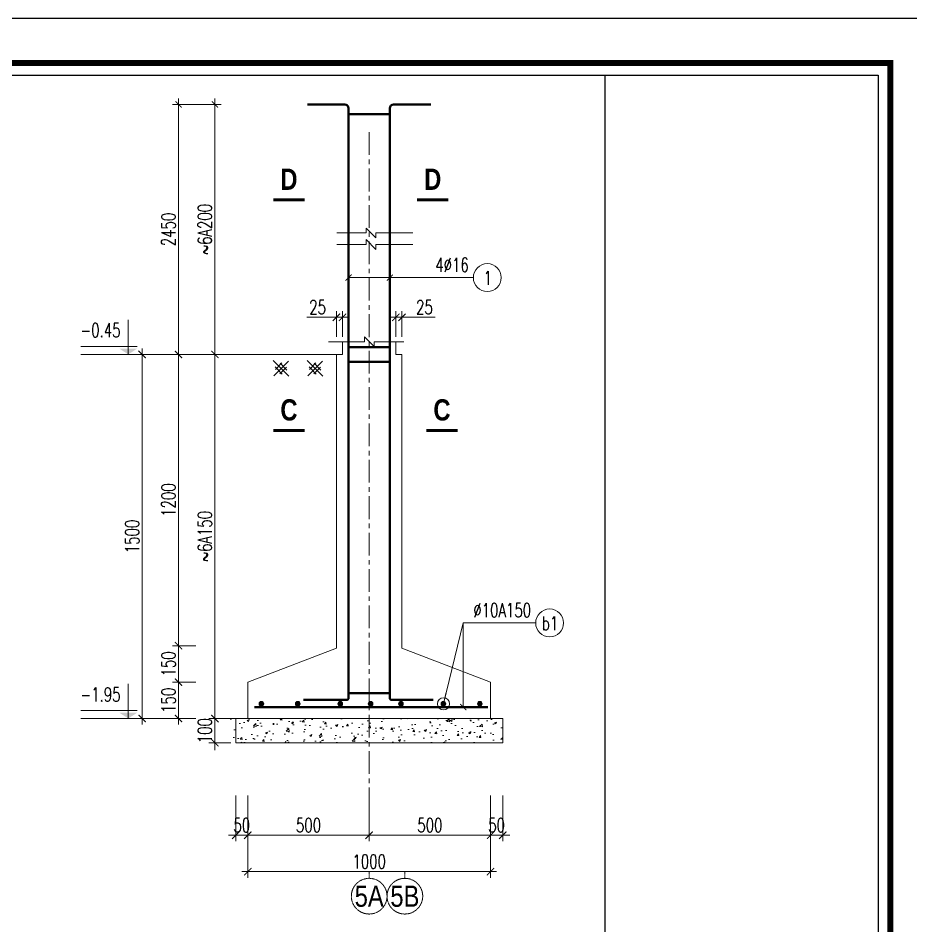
# Model space of a CAD drawing. Header units: millimetres. Extents: x 61738 to 439738, y 60858 to 151243.
# Drawn here: x 130625 to 145337, y 98841 to 113800 of the extents above; entities that cross this region are included whole.
import ezdxf
from ezdxf.enums import TextEntityAlignment as Align

# ---------------------------------------------------------------- set-up
doc = ezdxf.new("R2010")
doc.units = ezdxf.units.MM
doc.linetypes.add('CENTER', pattern=[2, 1.25, -0.25, 0.25, -0.25])
for name, color, linetype, lineweight in [('1-THEP1', 1, 'Continuous', 50), ('10-TEXT', 4, 'Continuous', 15), ('2-THEP2', 6, 'Continuous', 50), ('3-THAY', 7, 'Continuous', 18), ('6-TRUC', 8, 'CENTER', 9), ('7-HATCH', 8, 'Continuous', 13), ('8-DIM', 8, 'Continuous', 15), ('9-SO HIEU', 8, 'Continuous', 15), ('TEXT', 7, 'Continuous', 25)]:
    doc.layers.add(name, color=color, linetype=linetype, lineweight=lineweight)
for name, color, linetype in [('Khungbo', 32, 'Continuous'), ('KICHTHUOC', 8, 'Continuous'), ('TEXT-Ghi chu', 7, 'Continuous')]:
    doc.layers.add(name, color=color, linetype=linetype)
doc.styles.add('A3 - Text 2.3', font='Vnsimli.shx', dxfattribs={"width": 0.7, "height": 230})
doc.styles.add('A3 - Text 3.5', font='VnArialH.TTF', dxfattribs={"width": 0.8, "height": 350})
doc.styles.add('A3-Text 2.3', font='vnsimli.shx', dxfattribs={"width": 0.7, "height": 230, "bigfont": 'vn.shx'})
doc.styles.add('A3-Text 3.5', font='VnArialH-Bold.TTF', dxfattribs={"width": 0.8, "height": 350})
doc.styles.add('S1', font='vnsimli.shx', dxfattribs={"width": 0.75})
doc.dimstyles.new('A3-1-100x2', dxfattribs={"dimtxt": 200, "dimasz": 120, "dimexe": 100, "dimexo": 0, "dimgap": 50, "dimtad": 1, "dimdec": 0, "dimlfac": 0.5, "dimdsep": 49, "dimtxsty": 'A3-Text 2.3', "dimblk": 'ARCHTICK', "dimcen": 10, "dimdle": 100, "dimclrd": 8, "dimclre": 8, "dimclrt": 2, "dimadec": 0, "dimazin": 2, "dimtfac": 1, "dimtdec": 0, "dimtix": 1, "dimtmove": 1, "dimatfit": 3, "dimldrblk": 'DOT', "dimfxl": 1, "dimtolj": 1, "dimtzin": 0, "dimlwd": -1, "dimlwe": -1, "dimarcsym": 0})
doc.dimstyles.new('A3-1-100x4', dxfattribs={"dimtxt": 200, "dimasz": 120, "dimexe": 100, "dimexo": 0, "dimgap": 50, "dimtad": 1, "dimdec": 0, "dimlfac": 0.25, "dimdsep": 49, "dimtxsty": 'A3-Text 2.3', "dimblk": 'ARCHTICK', "dimcen": 10, "dimdle": 100, "dimclrd": 8, "dimclre": 8, "dimclrt": 2, "dimadec": 0, "dimazin": 2, "dimtfac": 1, "dimtdec": 0, "dimtix": 1, "dimtmove": 1, "dimatfit": 3, "dimldrblk": 'DOT', "dimfxl": 1, "dimtolj": 1, "dimtzin": 0, "dimlwd": -1, "dimlwe": -1, "dimarcsym": 0})

# ---------------------------------------------------------------- blocks, each defined once
blk = doc.blocks.new('CDS12')
at = {"layer": 'Defpoints'}
blk.add_lwpolyline([(91835, 363353), (49835, 363353), (49835, 393053), (91835, 393053)], close=True, dxfattribs=at)
at = {"layer": 'Khungbo', "color": 1, "const_width": 100}
blk.add_lwpolyline([(91094, 364100), (50996, 364100), (50996, 392312), (91094, 392312)], close=True, dxfattribs=at)
at = {"layer": 'Khungbo', "color": 1}
for points in [[(90894, 364300), (51196, 364300), (51196, 392112), (90894, 392112)], [(90894, 392112), (90894, 364300), (86394, 364300), (86394, 392112)]]:
    blk.add_lwpolyline(points, close=True, dxfattribs=at)
blk = doc.blocks.new('_ArchTick')
at = {"color": 0, "linetype": 'ByBlock', "const_width": 0.15}
blk.add_lwpolyline([(-0.5, -0.5), (0.5, 0.5)], dxfattribs=at)
blk = doc.blocks.new('*D597')
at = {"layer": '8-DIM', "color": 8, "ltscale": 500, "transparency": 16777216}
for p, q in [((134210, 100988), (134210, 100234)), ((134410, 100988), (134410, 100234))]:
    blk.add_line(p, q, dxfattribs=at)
at = {"layer": '8-DIM', "color": 8, "linetype": 'ByBlock', "ltscale": 500, "transparency": 16777216}
for p, q in [((134210, 100334), (134090, 100334)), ((134210, 100334), (134410, 100334)), ((134410, 100334), (134530, 100334))]:
    blk.add_line(p, q, dxfattribs=at)
at = {"layer": 'Defpoints', "color": 0, "ltscale": 500, "transparency": 16777216}
for p in [(134210, 100988), (134410, 100988), (134410, 100334)]:
    blk.add_point(p, dxfattribs=at)
at = {"layer": '8-DIM', "color": 8, "ltscale": 500, "transparency": 16777216, "xscale": 120, "yscale": 120, "zscale": 120}
blk.add_blockref('_ArchTick', (134210, 100334), dxfattribs=at)
at = {"layer": '8-DIM', "color": 8, "ltscale": 500, "transparency": 16777216, "xscale": 120, "yscale": 120, "zscale": 120, "rotation": 180}
blk.add_blockref('_ArchTick', (134410, 100334), dxfattribs=at)
at = {"layer": '8-DIM', "color": 2, "ltscale": 500, "transparency": 16777216, "insert": (134310, 100499), "char_height": 230, "attachment_point": 5, "style": 'A3-Text 2.3'}
blk.add_mtext('\\A1;50', dxfattribs=at)
blk = doc.blocks.new('_Dot')
at = {"color": 0, "linetype": 'ByBlock', "lineweight": -2}
blk.add_line((-0.5, 0), (-1, 0), dxfattribs=at)
at = {"color": 0, "linetype": 'ByBlock', "const_width": 0.5}
blk.add_lwpolyline([(-0.25, 0, 1), (0.25, 0, 1)], format="xyb", close=True, dxfattribs=at)
blk = doc.blocks.new('*D598')
at = {"layer": '8-DIM', "color": 8, "ltscale": 500, "transparency": 16777216}
for p, q in [((138410, 100988), (138410, 100234)), ((138610, 100988), (138610, 100234))]:
    blk.add_line(p, q, dxfattribs=at)
at = {"layer": '8-DIM', "color": 8, "linetype": 'ByBlock', "ltscale": 500, "transparency": 16777216}
for p, q in [((138410, 100334), (138290, 100334)), ((138410, 100334), (138610, 100334)), ((138610, 100334), (138730, 100334))]:
    blk.add_line(p, q, dxfattribs=at)
at = {"layer": 'Defpoints', "color": 0, "ltscale": 500, "transparency": 16777216}
for p in [(138410, 100988), (138610, 100988), (138610, 100334)]:
    blk.add_point(p, dxfattribs=at)
at = {"layer": '8-DIM', "color": 8, "ltscale": 500, "transparency": 16777216, "xscale": 120, "yscale": 120, "zscale": 120}
blk.add_blockref('_ArchTick', (138410, 100334), dxfattribs=at)
at = {"layer": '8-DIM', "color": 8, "ltscale": 500, "transparency": 16777216, "xscale": 120, "yscale": 120, "zscale": 120, "rotation": 180}
blk.add_blockref('_ArchTick', (138610, 100334), dxfattribs=at)
at = {"layer": '8-DIM', "color": 2, "ltscale": 500, "transparency": 16777216, "insert": (138510, 100499), "char_height": 230, "attachment_point": 5, "style": 'A3-Text 2.3'}
blk.add_mtext('\\A1;50', dxfattribs=at)
blk = doc.blocks.new('datTNen')
at = {"layer": '9-SO HIEU'}
for p, q in [((-134, -251), (164, 46)), ((-129, 36), (154, -246)), ((0, 0), (122, -122)), ((-96, -135), (34, -4)), ((-88, -80), (38, -206)), ((130, -76), (-4, -211))]:
    blk.add_line(p, q, dxfattribs=at)
blk = doc.blocks.new('*D599')
at = {"layer": '8-DIM', "color": 8, "linetype": 'ByBlock', "ltscale": 500, "transparency": 16777216}
blk.add_line((133268, 102958), (133268, 102158), dxfattribs=at)
at = {"layer": '8-DIM', "color": 8, "ltscale": 500, "transparency": 16777216}
for p, q in [((133554, 102858), (133168, 102858)), ((133554, 102258), (133168, 102258))]:
    blk.add_line(p, q, dxfattribs=at)
at = {"layer": 'Defpoints', "color": 0, "ltscale": 500, "transparency": 16777216}
for p in [(133554, 102858), (133268, 102258), (133554, 102258)]:
    blk.add_point(p, dxfattribs=at)
at = {"layer": '8-DIM', "color": 8, "ltscale": 500, "transparency": 16777216, "xscale": 120, "yscale": 120, "zscale": 120}
for p, rotation in [((133268, 102858), 90), ((133268, 102258), 270)]:
    blk.add_blockref('_ArchTick', p, dxfattribs=dict(at, rotation=rotation))
at = {"layer": '8-DIM', "color": 2, "ltscale": 500, "transparency": 16777216, "insert": (133103, 102558), "char_height": 230, "attachment_point": 5, "rotation": 90, "style": 'A3-Text 2.3'}
blk.add_mtext('\\A1;150', dxfattribs=at)
blk = doc.blocks.new('DK THEP')
at = {"layer": '7-HATCH'}
h = blk.add_hatch(color=1, dxfattribs=at)
edge = h.paths.add_edge_path()
edge.add_arc((0, 0), 36.1, 0, 360)
at = {"layer": '7-HATCH', "color": 0}
blk.add_circle((0, 0), 36.1, dxfattribs=at)
blk = doc.blocks.new('*D600')
at = {"layer": '8-DIM', "color": 8, "ltscale": 500, "transparency": 16777216}
for p, q in [((134410, 100988), (134410, 100234)), ((136410, 100988), (136410, 100234))]:
    blk.add_line(p, q, dxfattribs=at)
at = {"layer": '8-DIM', "color": 8, "linetype": 'ByBlock', "ltscale": 500, "transparency": 16777216}
blk.add_line((134310, 100334), (136510, 100334), dxfattribs=at)
at = {"layer": 'Defpoints', "color": 0, "ltscale": 500, "transparency": 16777216}
for p in [(134410, 100988), (136410, 100988), (136410, 100334)]:
    blk.add_point(p, dxfattribs=at)
at = {"layer": '8-DIM', "color": 8, "ltscale": 500, "transparency": 16777216, "xscale": 120, "yscale": 120, "zscale": 120, "rotation": 180}
blk.add_blockref('_ArchTick', (134410, 100334), dxfattribs=at)
at = {"layer": '8-DIM', "color": 8, "ltscale": 500, "transparency": 16777216, "xscale": 120, "yscale": 120, "zscale": 120}
blk.add_blockref('_ArchTick', (136410, 100334), dxfattribs=at)
at = {"layer": '8-DIM', "color": 2, "ltscale": 500, "transparency": 16777216, "insert": (135410, 100499), "char_height": 230, "attachment_point": 5, "style": 'A3-Text 2.3'}
blk.add_mtext('\\A1;500', dxfattribs=at)
blk = doc.blocks.new('*D601')
at = {"layer": '8-DIM', "color": 8, "ltscale": 500, "transparency": 16777216}
for p, q in [((136410, 100988), (136410, 100234)), ((138410, 100988), (138410, 100234))]:
    blk.add_line(p, q, dxfattribs=at)
at = {"layer": '8-DIM', "color": 8, "linetype": 'ByBlock', "ltscale": 500, "transparency": 16777216}
blk.add_line((136310, 100334), (138510, 100334), dxfattribs=at)
at = {"layer": 'Defpoints', "color": 0, "ltscale": 500, "transparency": 16777216}
for p in [(136410, 100988), (138410, 100988), (138410, 100334)]:
    blk.add_point(p, dxfattribs=at)
at = {"layer": '8-DIM', "color": 8, "ltscale": 500, "transparency": 16777216, "xscale": 120, "yscale": 120, "zscale": 120, "rotation": 180}
blk.add_blockref('_ArchTick', (136410, 100334), dxfattribs=at)
at = {"layer": '8-DIM', "color": 8, "ltscale": 500, "transparency": 16777216, "xscale": 120, "yscale": 120, "zscale": 120}
blk.add_blockref('_ArchTick', (138410, 100334), dxfattribs=at)
at = {"layer": '8-DIM', "color": 2, "ltscale": 500, "transparency": 16777216, "insert": (137410, 100499), "char_height": 230, "attachment_point": 5, "style": 'A3-Text 2.3'}
blk.add_mtext('\\A1;500', dxfattribs=at)
blk = doc.blocks.new('*D602')
at = {"layer": '8-DIM', "color": 8, "ltscale": 500, "transparency": 16777216}
for p, q in [((134410, 100988), (134410, 99634)), ((138410, 100988), (138410, 99634))]:
    blk.add_line(p, q, dxfattribs=at)
at = {"layer": '8-DIM', "color": 8, "linetype": 'ByBlock', "ltscale": 500, "transparency": 16777216}
blk.add_line((134310, 99734), (138510, 99734), dxfattribs=at)
at = {"layer": 'Defpoints', "color": 0, "ltscale": 500, "transparency": 16777216}
for p in [(134410, 100988), (138410, 100988), (138410, 99734)]:
    blk.add_point(p, dxfattribs=at)
at = {"layer": '8-DIM', "color": 8, "ltscale": 500, "transparency": 16777216, "xscale": 120, "yscale": 120, "zscale": 120, "rotation": 180}
blk.add_blockref('_ArchTick', (134410, 99734), dxfattribs=at)
at = {"layer": '8-DIM', "color": 8, "ltscale": 500, "transparency": 16777216, "xscale": 120, "yscale": 120, "zscale": 120}
blk.add_blockref('_ArchTick', (138410, 99734), dxfattribs=at)
at = {"layer": '8-DIM', "color": 2, "ltscale": 500, "transparency": 16777216, "insert": (136410, 99899), "char_height": 230, "attachment_point": 5, "style": 'A3-Text 2.3'}
blk.add_mtext('\\A1;1000', dxfattribs=at)
blk = doc.blocks.new('Truc X')
at = {"layer": '6-TRUC', "color": 2}
blk.add_line((0, 0), (0, 150), dxfattribs=at)
blk.add_circle((0, -400), 400, dxfattribs=at)
at = {"layer": '6-TRUC', "color": 2, "style": 'A3 - Text 3.5', "width": 0.8}
blk.add_attdef('1', text='', height=500, dxfattribs=at).set_placement((-13, -400), align=Align.MIDDLE_CENTER)
blk = doc.blocks.new('*U9')
at = {"layer": '10-TEXT'}
for p, q in [((17615, 449767), (17615, 450310)), ((16865, 449893), (17756, 449893)), ((16869, 449766), (17757, 449766))]:
    blk.add_line(p, q, dxfattribs=at)
at = {"layer": '10-TEXT', "color": 1}
blk.add_solid([(17756, 449858), (17615, 449767), (17473, 449858)], dxfattribs=at)
blk = doc.blocks.new('Mat cat KC - Ngang')
at = {"layer": '10-TEXT', "color": 5, "const_width": 50}
blk.add_lwpolyline([(259, 0), (-259, 0)], dxfattribs=at)
at = {"layer": '10-TEXT', "color": 3, "ltscale": 500, "style": 'A3-Text 3.5', "width": 0.8}
blk.add_attdef('3', text='', height=350, dxfattribs=at).set_placement((0, 166), align=Align.CENTER)
blk = doc.blocks.new('*D603')
at = {"layer": '8-DIM', "color": 8, "linetype": 'ByBlock', "ltscale": 500, "transparency": 16777216}
blk.add_line((133268, 102758), (133268, 103558), dxfattribs=at)
at = {"layer": '8-DIM', "color": 8, "ltscale": 500, "transparency": 16777216}
for p, q in [((133554, 103458), (133168, 103458)), ((133554, 102858), (133168, 102858))]:
    blk.add_line(p, q, dxfattribs=at)
at = {"layer": 'Defpoints', "color": 0, "ltscale": 500, "transparency": 16777216}
for p in [(133268, 103458), (133554, 103458), (133554, 102858)]:
    blk.add_point(p, dxfattribs=at)
at = {"layer": '8-DIM', "color": 8, "ltscale": 500, "transparency": 16777216, "xscale": 120, "yscale": 120, "zscale": 120}
for p, rotation in [((133268, 103458), 90), ((133268, 102858), 270)]:
    blk.add_blockref('_ArchTick', p, dxfattribs=dict(at, rotation=rotation))
at = {"layer": '8-DIM', "color": 2, "ltscale": 500, "transparency": 16777216, "insert": (133103, 103158), "char_height": 230, "attachment_point": 5, "rotation": 90, "style": 'A3-Text 2.3'}
blk.add_mtext('\\A1;150', dxfattribs=at)
blk = doc.blocks.new('*D604')
at = {"layer": '8-DIM', "color": 8, "linetype": 'ByBlock', "ltscale": 500, "transparency": 16777216}
blk.add_line((133868, 102158), (133868, 108358), dxfattribs=at)
at = {"layer": '8-DIM', "color": 8, "ltscale": 500, "transparency": 16777216}
for p, q in [((134110, 108258), (133768, 108258)), ((134210, 102258), (133768, 102258))]:
    blk.add_line(p, q, dxfattribs=at)
at = {"layer": 'Defpoints', "color": 0, "ltscale": 500, "transparency": 16777216}
for p in [(133868, 108258), (134110, 108258), (134210, 102258)]:
    blk.add_point(p, dxfattribs=at)
at = {"layer": '8-DIM', "color": 8, "ltscale": 500, "transparency": 16777216, "xscale": 120, "yscale": 120, "zscale": 120}
for p, rotation in [((133868, 108258), 90), ((133868, 102258), 270)]:
    blk.add_blockref('_ArchTick', p, dxfattribs=dict(at, rotation=rotation))
at = {"layer": '8-DIM', "color": 2, "ltscale": 500, "transparency": 16777216, "insert": (133703, 105258), "char_height": 230, "attachment_point": 5, "rotation": 90, "style": 'A3-Text 2.3'}
blk.add_mtext('\\A1;~6A150', dxfattribs=at)
blk = doc.blocks.new('*D605')
at = {"layer": '8-DIM', "color": 8, "linetype": 'ByBlock', "ltscale": 500, "transparency": 16777216}
for p, q in [((133868, 102258), (133868, 102378)), ((133868, 102258), (133868, 101858)), ((133868, 101858), (133868, 101738))]:
    blk.add_line(p, q, dxfattribs=at)
at = {"layer": '8-DIM', "color": 8, "ltscale": 500, "transparency": 16777216}
for p, q in [((134128, 102258), (133768, 102258)), ((134128, 101858), (133768, 101858))]:
    blk.add_line(p, q, dxfattribs=at)
at = {"layer": 'Defpoints', "color": 0, "ltscale": 500, "transparency": 16777216}
for p in [(134128, 102258), (133868, 101858), (134128, 101858)]:
    blk.add_point(p, dxfattribs=at)
at = {"layer": '8-DIM', "color": 8, "ltscale": 500, "transparency": 16777216, "xscale": 120, "yscale": 120, "zscale": 120}
for p, rotation in [((133868, 102258), 270), ((133868, 101858), 90)]:
    blk.add_blockref('_ArchTick', p, dxfattribs=dict(at, rotation=rotation))
at = {"layer": '8-DIM', "color": 2, "ltscale": 500, "transparency": 16777216, "insert": (133703, 102058), "char_height": 230, "attachment_point": 5, "rotation": 90, "style": 'A3-Text 2.3'}
blk.add_mtext('\\A1;100', dxfattribs=at)
blk = doc.blocks.new('*D606')
at = {"layer": '8-DIM', "color": 8, "linetype": 'ByBlock', "ltscale": 500, "transparency": 16777216}
blk.add_line((132668, 102158), (132668, 108358), dxfattribs=at)
at = {"layer": '8-DIM', "color": 8, "ltscale": 500, "transparency": 16777216}
for p, q in [((133254, 108258), (132568, 108258)), ((133254, 102258), (132568, 102258))]:
    blk.add_line(p, q, dxfattribs=at)
at = {"layer": 'Defpoints', "color": 0, "ltscale": 500, "transparency": 16777216}
for p in [(132668, 108258), (133254, 108258), (133254, 102258)]:
    blk.add_point(p, dxfattribs=at)
at = {"layer": '8-DIM', "color": 8, "ltscale": 500, "transparency": 16777216, "xscale": 120, "yscale": 120, "zscale": 120}
for p, rotation in [((132668, 108258), 90), ((132668, 102258), 270)]:
    blk.add_blockref('_ArchTick', p, dxfattribs=dict(at, rotation=rotation))
at = {"layer": '8-DIM', "color": 2, "ltscale": 500, "transparency": 16777216, "insert": (132503, 105258), "char_height": 230, "attachment_point": 5, "rotation": 90, "style": 'A3-Text 2.3'}
blk.add_mtext('\\A1;1500', dxfattribs=at)
blk = doc.blocks.new('*D607')
at = {"layer": '8-DIM', "color": 8, "ltscale": 400, "transparency": 16777216}
for p, q in [((135870, 108550), (135870, 108970)), ((135970, 108550), (135970, 108970))]:
    blk.add_line(p, q, dxfattribs=at)
at = {"layer": '8-DIM', "color": 8, "linetype": 'ByBlock', "ltscale": 400, "transparency": 16777216}
for p, q in [((135380, 108870), (135870, 108870)), ((135770, 108870), (136070, 108870))]:
    blk.add_line(p, q, dxfattribs=at)
at = {"layer": 'Defpoints', "color": 0, "ltscale": 400, "transparency": 16777216}
for p in [(135970, 108870), (135870, 108550), (135970, 108550)]:
    blk.add_point(p, dxfattribs=at)
at = {"layer": '8-DIM', "color": 8, "ltscale": 400, "transparency": 16777216, "xscale": 120, "yscale": 120, "zscale": 120, "rotation": 180}
blk.add_blockref('_ArchTick', (135870, 108870), dxfattribs=at)
at = {"layer": '8-DIM', "color": 8, "ltscale": 400, "transparency": 16777216, "xscale": 120, "yscale": 120, "zscale": 120}
blk.add_blockref('_ArchTick', (135970, 108870), dxfattribs=at)
at = {"layer": '8-DIM', "color": 2, "ltscale": 400, "transparency": 16777216, "insert": (135560, 109035), "char_height": 230, "attachment_point": 5, "style": 'A3-Text 2.3'}
blk.add_mtext('\\A1;25', dxfattribs=at)
blk = doc.blocks.new('*D608')
at = {"layer": '8-DIM', "color": 8, "ltscale": 400, "transparency": 16777216}
for p, q in [((136850, 108550), (136850, 108970)), ((136950, 108550), (136950, 108970))]:
    blk.add_line(p, q, dxfattribs=at)
at = {"layer": '8-DIM', "color": 8, "linetype": 'ByBlock', "ltscale": 400, "transparency": 16777216}
for p, q in [((136750, 108870), (137050, 108870)), ((137500, 108870), (136950, 108870))]:
    blk.add_line(p, q, dxfattribs=at)
at = {"layer": 'Defpoints', "color": 0, "ltscale": 400, "transparency": 16777216}
for p in [(136950, 108870), (136850, 108550), (136950, 108550)]:
    blk.add_point(p, dxfattribs=at)
at = {"layer": '8-DIM', "color": 8, "ltscale": 400, "transparency": 16777216, "xscale": 120, "yscale": 120, "zscale": 120, "rotation": 180}
blk.add_blockref('_ArchTick', (136850, 108870), dxfattribs=at)
at = {"layer": '8-DIM', "color": 8, "ltscale": 400, "transparency": 16777216, "xscale": 120, "yscale": 120, "zscale": 120}
blk.add_blockref('_ArchTick', (136950, 108870), dxfattribs=at)
at = {"layer": '8-DIM', "color": 2, "ltscale": 400, "transparency": 16777216, "insert": (137320, 109035), "char_height": 230, "attachment_point": 5, "style": 'A3-Text 2.3'}
blk.add_mtext('\\A1;25', dxfattribs=at)
blk = doc.blocks.new('*D793')
at = {"layer": '8-DIM', "color": 8, "ltscale": 400, "transparency": 16777216}
for p, q in [((133854, 112378), (133968, 112378)), ((134400, 108258), (133768, 108258))]:
    blk.add_line(p, q, dxfattribs=at)
at = {"layer": '8-DIM', "color": 8, "linetype": 'ByBlock', "ltscale": 400, "transparency": 16777216}
blk.add_line((133868, 108158), (133868, 112478), dxfattribs=at)
at = {"layer": 'Defpoints', "color": 0, "ltscale": 400, "transparency": 16777216}
for p in [(133854, 112378), (133868, 112378), (134400, 108258)]:
    blk.add_point(p, dxfattribs=at)
at = {"layer": '8-DIM', "color": 8, "ltscale": 400, "transparency": 16777216, "xscale": 100, "yscale": 100, "zscale": 100}
for p, rotation in [((133868, 112378), 90), ((133868, 108258), 270)]:
    blk.add_blockref('_ArchTick', p, dxfattribs=dict(at, rotation=rotation))
at = {"layer": '8-DIM', "color": 2, "ltscale": 400, "transparency": 16777216, "insert": (133703, 110318), "char_height": 230, "attachment_point": 5, "rotation": 90, "style": 'A3-Text 2.3'}
blk.add_mtext('\\A1;~6A200', dxfattribs=at)
blk = doc.blocks.new('*D795')
at = {"layer": '8-DIM', "color": 8, "linetype": 'ByBlock', "ltscale": 500, "transparency": 16777216}
blk.add_line((133268, 103358), (133268, 108358), dxfattribs=at)
at = {"layer": '8-DIM', "color": 8, "ltscale": 500, "transparency": 16777216}
for p, q in [((133767, 108258), (133168, 108258)), ((133554, 103458), (133168, 103458))]:
    blk.add_line(p, q, dxfattribs=at)
at = {"layer": 'Defpoints', "color": 0, "ltscale": 500, "transparency": 16777216}
for p in [(133268, 108258), (133767, 108258), (133554, 103458)]:
    blk.add_point(p, dxfattribs=at)
at = {"layer": '8-DIM', "color": 8, "ltscale": 500, "transparency": 16777216, "xscale": 120, "yscale": 120, "zscale": 120}
for p, rotation in [((133268, 108258), 90), ((133268, 103458), 270)]:
    blk.add_blockref('_ArchTick', p, dxfattribs=dict(at, rotation=rotation))
at = {"layer": '8-DIM', "color": 2, "ltscale": 500, "transparency": 16777216, "insert": (133103, 105858), "char_height": 230, "attachment_point": 5, "rotation": 90, "style": 'A3-Text 2.3'}
blk.add_mtext('\\A1;1200', dxfattribs=at)
blk = doc.blocks.new('*D796')
at = {"layer": '8-DIM', "color": 8, "ltscale": 400, "transparency": 16777216}
for p, q in [((133968, 112378), (133168, 112378)), ((133610, 108258), (133168, 108258))]:
    blk.add_line(p, q, dxfattribs=at)
at = {"layer": '8-DIM', "color": 8, "linetype": 'ByBlock', "ltscale": 400, "transparency": 16777216}
blk.add_line((133268, 108158), (133268, 112478), dxfattribs=at)
at = {"layer": 'Defpoints', "color": 0, "ltscale": 400, "transparency": 16777216}
for p in [(133268, 112378), (133968, 112378), (133610, 108258)]:
    blk.add_point(p, dxfattribs=at)
at = {"layer": '8-DIM', "color": 8, "ltscale": 400, "transparency": 16777216, "xscale": 100, "yscale": 100, "zscale": 100}
for p, rotation in [((133268, 112378), 90), ((133268, 108258), 270)]:
    blk.add_blockref('_ArchTick', p, dxfattribs=dict(at, rotation=rotation))
at = {"layer": '8-DIM', "color": 2, "ltscale": 400, "transparency": 16777216, "insert": (133103, 110318), "char_height": 230, "attachment_point": 5, "rotation": 90, "style": 'A3-Text 2.3'}
blk.add_mtext('\\A1;2450', dxfattribs=at)

msp = doc.modelspace()

# ---------------------------------------------------------------- hatches: boundary and pattern name
at = {"layer": '7-HATCH', "ltscale": 500}
h = msp.add_hatch(dxfattribs=at)
h.set_pattern_fill('AR-CONC', color=256, scale=2)
h.set_pattern_definition([(50, (10698.04, 45056.93), (364.36934, -31.8782), [38.1, -419.1]), (355, (10698.04, 45056.93), (-70.4868, 382.1137), [30.48, -335.2812]), (100.45144, (10728.4, 45054.28), (293.8825, 350.2355), [32.38, -356.1805]), (46.1842, (10698.04, 45158.53), (542.1581, -84.0847), [57.15, -628.65]), (96.63556, (10743.2, 45151.5), (474.8083, 494.8522), [48.57, -534.2712]), (351.18415, (10698.04, 45158.53), (474.8083, 494.8522), [45.72, -502.9195]), (21, (10748.84, 45133.13), (303.2288, -204.5304), [38.1, -419.1]), (326, (10748.84, 45133.13), (123.6041, 368.3759), [30.48, -335.28]), (71.45144, (10774.1, 45116.1), (426.8328, 163.8455), [32.38, -356.1799]), (37.5, (10698.04, 45056.93), (6.17721, 169.11008), [0, -331.216, 0, -340.36, 0, -336.55]), (7.5, (10698.04, 45056.93), (133.63933, 200.36115), [0, -194.056, 0, -323.596, 0, -128.27]), (327.5, (10584.75, 45056.93), (271.18119, -11.45749), [0, -127, 0, -396.24, 0, -525.78]), (317.5, (10533.95, 45056.93), (296.25836, 50.853), [0, -165.1, 0, -263.144, 0, -373.38])])
h.paths.add_polyline_path([(138610.2, 101857.8), (138610.2, 102257.8), (134110.2, 102257.8), (134110.2, 101857.8)])

# ---------------------------------------------------------------- linework, layer by layer
at = {"layer": '1-THEP1', "ltscale": 400}
for points in [[(135396.2, 112377.8), (136010.2, 112377.8, -0.4142136), (136070.2, 112317.8), (136070.2, 102597.2, -0.4142136), (136036.9, 102563.9), (135328.4, 102563.9)], [(137464.5, 102563.9), (136783.5, 102563.9, -0.4142136), (136750.2, 102597.2), (136750.2, 112317.8, -0.4142136), (136810.2, 112377.8), (137424.2, 112377.8)]]:
    msp.add_lwpolyline(points, format="xyb", dxfattribs=at)
at = {"layer": '1-THEP1'}
msp.add_lwpolyline([(134520.2, 102445.3), (138362.8, 102445.3)], dxfattribs=at)
at = {"layer": '2-THEP2', "ltscale": 500}
for points in [[(136070.2, 112218.1), (136750.2, 112218.1)], [(136070.1, 108378.5), (136750.1, 108378.5)], [(136070.1, 108137.2), (136750.1, 108137.2)], [(136070.2, 102673.3), (136750.2, 102673.3)]]:
    msp.add_lwpolyline(points, dxfattribs=at)
at = {"layer": '3-THAY', "ltscale": 500}
for points in [[(135970.2, 108257.8), (135970.2, 108468.1)], [(136850.2, 108468.1), (136850.2, 108257.8)], [(133767.5, 108257.8), (135970.2, 108257.8)], [(134410.2, 102257.8), (134410.2, 102857.8), (135870.2, 103419.4)], [(136950.2, 103419.4), (138410.2, 102857.8), (138410.2, 102257.8), (138610.2, 102257.8)]]:
    msp.add_lwpolyline(points, dxfattribs=at)
at = {"layer": '3-THAY', "ltscale": 400}
for points in [[(135970.2, 108257.8), (135870.2, 108257.8), (135870.2, 103419.4)], [(136850.2, 108257.8), (136950.2, 108257.8), (136950.2, 103419.4)]]:
    msp.add_lwpolyline(points, dxfattribs=at)
at = {"layer": '3-THAY', "ltscale": 500}
msp.add_lwpolyline([(138610.2, 101857.8), (138610.2, 102257.8), (134210.2, 102257.8), (134210.2, 101857.8)], close=True, dxfattribs=at)
at = {"layer": '6-TRUC', "ltscale": 300}
msp.add_line((136410.2, 111920), (136410.2, 100272.5), dxfattribs=at)
at = {"layer": '7-HATCH', "ltscale": 400}
for points in [[(135878.7, 110259.9), (136360.3, 110259.9), (136360.3, 110339.9), (136520.3, 110179.9), (136520.3, 110259.9), (137131.9, 110259.9)], [(135878.7, 110069.9), (136360.3, 110069.9), (136360.3, 110149.9), (136520.3, 109989.9), (136520.3, 110069.9), (137131.9, 110069.9)]]:
    msp.add_lwpolyline(points, dxfattribs=at)
at = {"layer": '7-HATCH', "ltscale": 500}
msp.add_lwpolyline([(135740.6, 108468.1), (136330.2, 108468.1), (136330.2, 108548.1), (136490.2, 108388.1), (136490.2, 108468.1), (136979.8, 108468.1)], dxfattribs=at)
at = {"layer": '9-SO HIEU'}
for centre in [(138356.9, 109524), (139383.9, 103833)]:
    msp.add_circle(centre, 230, dxfattribs=at)

# ---------------------------------------------------------------- block references
at = {"layer": '8-DIM'}
for p, values in [((135087.6, 110804.5), {'3': 'd'}), ((137457.6, 110804.5), {'3': 'd'}), ((135087.6, 107003.3), {'3': 'c'}), ((137609.5, 107003.3), {'3': 'c'})]:
    msp.add_blockref('Mat cat KC - Ngang', p, dxfattribs=at).add_auto_attribs(values)
at = {"layer": '9-SO HIEU', "linetype": 'Continuous', "xscale": -0.8611111111049468, "yscale": 0.8611111111131322, "zscale": 0.8611111111111112}
for p in [(134970.1, 108117), (135531.7, 108117)]:
    msp.add_blockref('datTNen', p, dxfattribs=at)
at = {"layer": 'KICHTHUOC'}
msp.add_blockref('CDS12', (53903.3, -279252.9), dxfattribs=at)
at = {"layer": 'KICHTHUOC', "xscale": 1.045454545455868, "yscale": 1.045454545455868, "zscale": 1.045454545455868}
for p in [(114024.5, -361951.8), (114024.5, -367951.8)]:
    msp.add_blockref('*U9', p, dxfattribs=at)
at = {"layer": 'KICHTHUOC'}
ref = msp.add_blockref('Truc X', (136410.2, 99623.9), dxfattribs=dict(at, xscale=0.7349999999496504, yscale=0.7349999999496504, zscale=0.7349999999496504))
ref.add_attrib('1', '5a', dxfattribs={"layer": 'TEXT', "color": 2, "height": 350, "style": 'A3 - Text 3.5', "width": 0.8}).set_placement((136410.2, 99329.9), align=Align.MIDDLE_CENTER)
ref = msp.add_blockref('Truc X', (136998.2, 99623.9), dxfattribs=dict(at, xscale=0.7349999999496504, yscale=0.7349999999496504, zscale=0.7349999999496504))
ref.add_attrib('1', '5b', dxfattribs={"layer": 'TEXT', "color": 2, "height": 350, "style": 'A3 - Text 3.5', "width": 0.8}).set_placement((136998.2, 99329.9), align=Align.MIDDLE_CENTER)
at = {"layer": 'TEXT-Ghi chu', "xscale": -1.067489280016162, "yscale": 1.067489280016162, "zscale": 1.067489280016162}
for p in [(134633.5, 102500.3), (135233.5, 102500.3), (135933.5, 102500.3), (136433.5, 102500.3), (136933.5, 102500.3), (137633.5, 102500.3), (138233.5, 102500.3)]:
    msp.add_blockref('DK THEP', p, dxfattribs=at)

# ---------------------------------------------------------------- texts
at = {"layer": '10-TEXT', "style": 'S1', "width": 0.7}
for s, p in [('4`16', (138051.3, 109618.7)), ('`10A150', (139078.2, 103927.7))]:
    msp.add_text(s, height=230, dxfattribs=at).set_placement(p, align=Align.RIGHT)
for s, p in [('1', (138364.6, 109402.7)), ('b1', (139391.6, 103711.7))]:
    msp.add_text(s, height=230, dxfattribs=at).set_placement(p, align=Align.CENTER)
at = {"layer": '10-TEXT', "style": 'A3 - Text 2.3', "width": 0.7}
for s, p in [('-0.45', (131649.8, 108540.6)), ('-1.95', (131649.8, 102540.6))]:
    msp.add_text(s, height=230, dxfattribs=at).set_placement(p)

# ---------------------------------------------------------------- dimensions: what is measured, and where the dimension line sits
at = {"layer": '8-DIM', "ltscale": 400}
for base, p1, p2, text, picture, middle in [((133268, 112377.8), (133610, 108257.8), (133968, 112377.8), '2450', '*D796', (133103, 110317.8)), ((133868, 112377.8), (134400, 108257.8), (133854.2, 112377.8), '~6A200', '*D793', (133703, 110317.8))]:
    dim = msp.add_linear_dim(base=base, p1=p1, p2=p2, angle=90, text=text, dimstyle='A3-1-100x2', override={"dimasz": 100, "dimldrblk": 'ArchTick'}, dxfattribs=at)
    dim.commit()
    dim.dimension.update_dxf_attribs({"geometry": picture, "text_midpoint": middle})
for base, p1, p2, picture, middle in [((135970.2, 108870), (135870.2, 108550), (135970.2, 108550), '*D607', (135560, 109035)), ((136950.2, 108870), (136850.2, 108550), (136950.2, 108550), '*D608', (137320, 108890))]:
    dim = msp.add_linear_dim(base=base, p1=p1, p2=p2, dimstyle='A3-1-100x4', dxfattribs=at)
    dim.commit()
    dim.dimension.update_dxf_attribs({"geometry": picture, "text_midpoint": middle, "dimtype": 160})
at = {"layer": '8-DIM', "ltscale": 500}
for base, p1, p2, picture, middle in [((132668, 108257.8), (133254.2, 102257.8), (133254.2, 108257.8), '*D606', (132503, 105257.8)), ((133268, 102257.8), (133553.9, 102857.8), (133553.9, 102257.8), '*D599', (133103, 102557.8)), ((133868, 101857.8), (134127.7, 102257.8), (134127.7, 101857.8), '*D605', (133703, 102057.8))]:
    dim = msp.add_linear_dim(base=base, p1=p1, p2=p2, angle=90, dimstyle='A3-1-100x4', dxfattribs=at)
    dim.commit()
    dim.dimension.update_dxf_attribs({"geometry": picture, "text_midpoint": middle})
dim = msp.add_linear_dim(base=(133268, 108257.8), p1=(133553.9, 103457.8), p2=(133767.5, 108257.8), angle=90, dimstyle='A3-1-100x4', override={"dimtmove": 0}, dxfattribs=at)
dim.commit()
dim.dimension.update_dxf_attribs({"geometry": '*D795', "text_midpoint": (133103, 105857.8)})
dim = msp.add_linear_dim(base=(133868, 108257.8), p1=(134210.2, 102257.8), p2=(134110, 108257.8), angle=90, text='~6A150', dimstyle='A3-1-100x4', override={"dimtmove": 0}, dxfattribs=at)
dim.commit()
dim.dimension.update_dxf_attribs({"geometry": '*D604', "text_midpoint": (133703, 105257.8)})
dim = msp.add_linear_dim(base=(133268, 103457.8), p1=(133553.9, 102857.8), p2=(133553.9, 103457.8), angle=90, dimstyle='A3-1-100x4', override={"dimtmove": 0}, dxfattribs=at)
dim.commit()
dim.dimension.update_dxf_attribs({"geometry": '*D603', "text_midpoint": (133268, 103157.8), "dimtype": 160})
for base, p1, p2, picture, middle in [((134410.2, 100334.2), (134210.2, 100988.2), (134410.2, 100988.2), '*D597', (134310.2, 100499.2)), ((136410.2, 100334.2), (134410.2, 100988.2), (136410.2, 100988.2), '*D600', (135410.2, 100499.2)), ((138410.2, 99734.2), (134410.2, 100988.2), (138410.2, 100988.2), '*D602', (136410.2, 99899.2)), ((138410.2, 100334.2), (136410.2, 100988.2), (138410.2, 100988.2), '*D601', (137410.2, 100499.2)), ((138610.2, 100334.2), (138410.2, 100988.2), (138610.2, 100988.2), '*D598', (138510.2, 100499.2))]:
    dim = msp.add_linear_dim(base=base, p1=p1, p2=p2, dimstyle='A3-1-100x4', dxfattribs=at)
    dim.commit()
    dim.dimension.update_dxf_attribs({"geometry": picture, "text_midpoint": middle})

# ---------------------------------------------------------------- leaders
at = {"layer": '9-SO HIEU', "ltscale": 500}
for points, override in [([(136070.2, 109524), (138126.9, 109524)], {"dimasz": 100, "dimgap": 50, "dimtad": 0, "dimldrblk": 'ArchTick'}), ([(136750.2, 109524), (137468.6, 109524)], {"dimasz": 100, "dimtad": 0, "dimldrblk": 'ArchTick'})]:
    msp.add_leader(points, dimstyle='A3-1-100x4', override=override, dxfattribs=at)
at = {"layer": '9-SO HIEU', "ltscale": 400}
for points, override in [([(137633.5, 102500.3), (137959.6, 103833), (139153.9, 103833)], {"dimasz": 200, "dimtad": 0, "dimldrblk": 'Origin'}), ([(137959.6, 102445.3), (137959.6, 103833)], {"dimasz": 100, "dimgap": 50, "dimtad": 0, "dimldrblk": 'ArchTick'})]:
    msp.add_leader(points, dimstyle='A3-1-100x4', override=override, dxfattribs=at)

doc.saveas('drawing.dxf')
